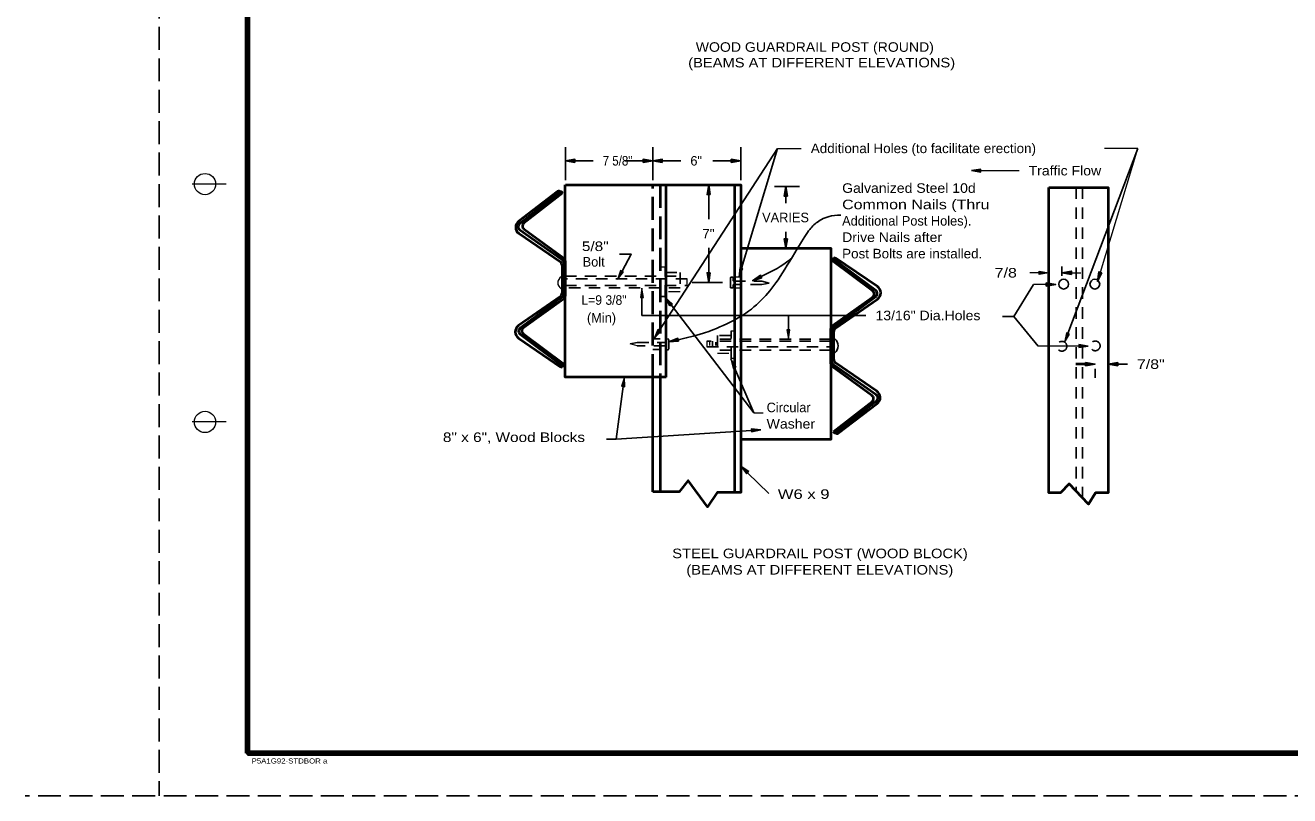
# Model space of a CAD drawing. Extents: x 0.5 to 35.9, y 24.1 to 46.1.
# Drawn here: x 0.53 to 15.42, y 24.06 to 33.13 of the extents above; entities that cross this region are included whole.
import ezdxf

# ---------------------------------------------------------------- set-up
doc = ezdxf.new("R2010")
doc.units = 0
doc.header["$LTSCALE"] = 0.045
doc.header["$PDMODE"] = 32
doc.header["$PDSIZE"] = 0.0225
doc.linetypes.add('LONG_DASHED', pattern=[7.5, 6, -1.5])
doc.linetypes.add('MEDIUM_DASHED', pattern=[4.5, 3, -1.5])
for name, color, linetype, lineweight in [('1', 7, 'Continuous', 25), ('2', 7, 'Continuous', 13), ('3', 7, 'Continuous', 25)]:
    doc.layers.add(name, color=color, linetype=linetype, lineweight=lineweight)

msp = doc.modelspace()

# ---------------------------------------------------------------- hatches: boundary and pattern name
at = {"layer": '1'}
for points in [[(7.00008, 31.51475), (7.00008, 31.55225), (6.88758, 31.5335), (6.88758, 31.5335)], [(7.80283, 31.51475), (7.80283, 31.55225), (7.91533, 31.5335), (7.91533, 31.5335)], [(8.02783, 31.51475), (8.02783, 31.55225), (7.91533, 31.5335), (7.91533, 31.5335)], [(8.84008, 31.51475), (8.84008, 31.55225), (8.95258, 31.5335), (8.95258, 31.5335)], [(8.59317, 31.13642), (8.55567, 31.13642), (8.57442, 31.24892), (8.57442, 31.24892)], [(9.50067, 31.1165), (9.46317, 31.1165), (9.48192, 31.229), (9.48192, 31.229)], [(9.50067, 30.61567), (9.46317, 30.61567), (9.48192, 30.50317), (9.48192, 30.50317)], [(12.46683, 30.1965), (12.46683, 30.234), (12.57933, 30.21525), (12.57933, 30.21525)], [(12.84475, 30.1965), (12.84475, 30.234), (12.73225, 30.21525), (12.73225, 30.21525)], [(8.59317, 30.21492), (8.55567, 30.21492), (8.57442, 30.10242), (8.57442, 30.10242)], [(13.01142, 29.12075), (13.01142, 29.15825), (13.12392, 29.1395), (13.12392, 29.1395)], [(13.39158, 29.12075), (13.39158, 29.15825), (13.27908, 29.1395), (13.27908, 29.1395)]]:
    msp.add_hatch(color=256, dxfattribs=at).paths.add_polyline_path(points)
at = {"layer": '2'}
for points in [[(11.78083, 31.3985), (11.78083, 31.436), (11.66833, 31.41725), (11.66833, 31.41725)], [(7.57058, 30.22475), (7.53758, 30.24258), (7.50083, 30.13467), (7.50083, 30.13467)], [(8.97808, 30.26558), (8.94217, 30.27642), (8.92767, 30.16325), (8.92767, 30.16325)], [(13.205, 30.21625), (13.16908, 30.22708), (13.15433, 30.114), (13.15433, 30.114)], [(9.20108, 30.15417), (9.18433, 30.18775), (9.09208, 30.12058), (9.09208, 30.12058)], [(12.5485, 30.09625), (12.5485, 30.05875), (12.661, 30.0775), (12.661, 30.0775)], [(7.77008, 29.92283), (7.80758, 29.92283), (7.78883, 30.03533), (7.78883, 30.03533)], [(8.11642, 29.825), (8.14617, 29.84792), (8.06283, 29.92575), (8.06283, 29.92575)], [(8.01183, 29.52875), (7.98042, 29.54917), (7.93492, 29.44467), (7.93492, 29.44467)], [(9.53108, 29.54425), (9.49358, 29.54425), (9.51233, 29.43175), (9.51233, 29.43175)], [(12.822, 29.49392), (12.78683, 29.50717), (12.76458, 29.39525), (12.76458, 29.39525)], [(8.21933, 29.40808), (8.21117, 29.44475), (8.10542, 29.40192), (8.10542, 29.40192)], [(12.93225, 29.37142), (12.93225, 29.33383), (13.04475, 29.35267), (13.04475, 29.35267)], [(8.86283, 29.09008), (8.89742, 29.10475), (8.83633, 29.201), (8.83633, 29.201)], [(7.54825, 28.87875), (7.58542, 28.87383), (7.58175, 28.98783), (7.58175, 28.98783)], [(9.07608, 28.37817), (9.0785, 28.34075), (9.18958, 28.36667), (9.18958, 28.36667)], [(9.01958, 27.84808), (9.04592, 27.87483), (8.95258, 27.94025), (8.95258, 27.94025)]]:
    msp.add_hatch(color=256, dxfattribs=at).paths.add_polyline_path(points)

# ---------------------------------------------------------------- linework, layer by layer
at = {"layer": '1', "linetype": 'LONG_DASHED'}
for p, q in [((2.10225, 46.05917), (2.10225, 24.05917)), ((35.72725, 24.05917), (0.52725, 24.05917))]:
    msp.add_line(p, q, dxfattribs=at)
at = {"layer": '1', "lineweight": 158}
msp.add_line((3.14392, 45.55917), (3.14392, 24.55917), dxfattribs=at)
at = {"layer": '1'}
for p, q in [((6.88758, 31.30517), (6.88758, 31.6955)), ((7.91533, 31.30517), (7.91533, 31.6955)), ((7.91533, 31.30517), (7.91533, 31.6955)), ((8.95258, 31.30517), (8.95258, 31.6955)), ((7.00008, 31.5335), (7.21392, 31.5335)), ((7.80283, 31.5335), (7.58892, 31.5335)), ((8.02783, 31.5335), (8.24642, 31.5335)), ((8.84008, 31.5335), (8.62142, 31.5335)), ((8.57442, 31.13642), (8.57442, 30.84433)), ((8.61233, 31.24892), (8.73642, 31.24892)), ((9.34933, 31.229), (9.64392, 31.229)), ((9.48192, 31.1165), (9.48192, 31.03483)), ((9.48192, 30.61567), (9.48192, 30.69733)), ((8.57442, 30.21492), (8.57442, 30.50683)), ((9.43175, 30.50317), (9.31992, 30.50317)), ((12.73208, 30.17892), (12.73208, 30.29075)), ((8.381, 30.10242), (8.73642, 30.10242)), ((13.12392, 29.08325), (13.12392, 28.9775)), ((13.27908, 29.08933), (13.27908, 28.9775)), ((13.39158, 29.1395), (13.50408, 29.1395))]:
    msp.add_line(p, q, dxfattribs=at)
at = {"layer": '1', "lineweight": 13}
for p, q in [((2.89392, 31.25917), (2.49392, 31.25917)), ((12.58125, 30.32858), (12.58125, 30.44042)), ((12.46683, 30.21525), (12.35433, 30.21525)), ((12.84475, 30.21525), (12.95725, 30.21525)), ((2.89392, 28.45917), (2.49392, 28.45917))]:
    msp.add_line(p, q, dxfattribs=at)
at = {"layer": '1', "lineweight": 40}
for p, q in [((6.79592, 31.1715), (6.33733, 30.8225)), ((6.82758, 31.167), (6.34717, 30.79133)), ((6.85317, 31.15158), (6.3985, 30.79917)), ((8.07242, 28.98783), (8.07242, 31.24892)), ((8.88083, 27.63017), (8.88083, 31.24892)), ((6.341, 30.67658), (6.82833, 30.34267)), ((6.34917, 30.719), (6.8535, 30.36758)), ((6.39983, 30.72717), (6.864, 30.39208)), ((10.54175, 30.0065), (10.04408, 30.37667)), ((10.56158, 30.053), (10.06433, 30.3925)), ((6.84792, 30.30558), (6.84792, 29.9735)), ((6.87275, 30.33058), (6.87275, 29.96825)), ((6.88267, 30.35567), (6.88267, 29.93933)), ((10.50433, 30.0025), (10.0235, 30.3605)), ((6.82858, 29.93658), (6.33425, 29.59325)), ((6.85442, 29.932), (6.35483, 29.56383)), ((10.03275, 29.59542), (10.5035, 29.92975)), ((10.042, 29.56608), (10.54158, 29.93425)), ((6.86375, 29.90267), (6.393, 29.56833)), ((10.06792, 29.5615), (10.56225, 29.90475)), ((6.35475, 29.4915), (6.85242, 29.12142)), ((6.39217, 29.49558), (6.873, 29.13758)), ((10.01383, 29.14242), (10.01383, 29.55875)), ((10.02375, 29.16742), (10.02375, 29.52983)), ((10.04858, 29.1925), (10.04858, 29.5245)), ((6.33483, 29.44508), (6.83208, 29.10558)), ((10.49667, 28.77092), (10.0325, 29.10592)), ((10.54733, 28.77908), (10.043, 29.1305)), ((10.5555, 28.8215), (10.06808, 29.15533)), ((13.01142, 29.1395), (12.89892, 29.1395)), ((7.91533, 27.635), (7.91533, 28.98783)), ((8.00133, 28.98783), (8.00133, 27.635)), ((10.04333, 28.3465), (10.49792, 28.69892)), ((10.06883, 28.331), (10.54933, 28.70675)), ((10.1005, 28.3265), (10.55917, 28.67558))]:
    msp.add_line(p, q, dxfattribs=at)
at = {"layer": '1', "linetype": 'LONG_DASHED', "lineweight": 40}
for p, q in [((7.91533, 28.98783), (7.91533, 31.24892)), ((8.00133, 31.24892), (8.00133, 28.98783))]:
    msp.add_line(p, q, dxfattribs=at)
at = {"layer": '1', "linetype": 'MEDIUM_DASHED'}
for p, q in [((12.90158, 31.21892), (12.90158, 27.64275)), ((12.978, 31.21892), (12.978, 27.56142)), ((6.88275, 30.17408), (8.23817, 30.17408)), ((8.321, 30.14325), (6.88283, 30.14325)), ((8.82933, 30.04517), (8.82933, 30.1535)), ((8.83833, 30.1625), (8.85383, 30.1625)), ((8.86283, 30.1535), (8.86283, 30.12592)), ((9.20042, 30.077), (8.87133, 30.077)), ((8.87183, 30.11692), (9.20042, 30.11692)), ((9.20042, 30.11692), (9.28633, 30.09358)), ((9.28633, 30.09358), (9.20042, 30.077)), ((6.88275, 30.06367), (8.321, 30.06367)), ((8.23817, 30.03933), (6.88275, 30.03933)), ((8.85333, 30.03617), (8.83833, 30.03617)), ((8.86233, 30.068), (8.86233, 30.04517)), ((8.8385, 29.20767), (8.8385, 29.53083)), ((8.06258, 29.35525), (7.734, 29.35525)), ((7.91533, 29.43775), (8.00133, 29.43775)), ((8.07158, 29.31875), (8.07158, 29.34625)), ((8.10508, 29.42708), (8.10508, 29.31875)), ((10.01375, 29.41033), (8.55333, 29.41033)), ((8.55333, 29.34333), (10.01375, 29.34333)), ((8.6205, 29.41033), (8.6205, 29.34333)), ((8.65858, 29.39667), (8.65858, 29.36008)), ((10.01375, 29.43175), (8.67833, 29.43175)), ((7.91533, 29.3105), (8.00133, 29.3105)), ((8.09608, 29.30975), (8.08058, 29.30975)), ((10.01383, 29.30525), (8.67683, 29.30525))]:
    msp.add_line(p, q, dxfattribs=at)
at = {"layer": '1', "linetype": 'MEDIUM_DASHED', "lineweight": 13}
for p, q in [((8.06275, 30.28125), (8.00133, 30.28125)), ((8.321, 30.06367), (8.321, 30.14325)), ((8.88083, 30.16567), (8.95258, 30.16567)), ((8.23658, 29.99067), (8.06275, 29.99067)), ((8.88083, 30.03692), (8.95258, 30.03692)), ((8.8385, 29.53083), (8.88083, 29.53083)), ((7.734, 29.35525), (7.648, 29.37867)), ((8.072, 29.40425), (8.072, 29.42708)), ((8.081, 29.43608), (8.09608, 29.43608)), ((8.55333, 29.41033), (8.55333, 29.34333)), ((8.58533, 29.39825), (8.58533, 29.36008)), ((8.67833, 29.26708), (8.8385, 29.26708)), ((8.88083, 29.20767), (8.8385, 29.20767))]:
    msp.add_line(p, q, dxfattribs=at)
at = {"layer": '1', "lineweight": 158}
msp.add_lwpolyline([(35.64392, 45.55917), (35.64392, 24.55917), (3.14392, 24.55917)], dxfattribs=at)
at = {"layer": '1'}
for points in [[(7.00008, 31.51475), (7.00008, 31.55225), (6.88758, 31.5335), (6.88758, 31.5335)], [(7.80283, 31.51475), (7.80283, 31.55225), (7.91533, 31.5335), (7.91533, 31.5335)], [(8.02783, 31.51475), (8.02783, 31.55225), (7.91533, 31.5335), (7.91533, 31.5335)], [(8.84008, 31.51475), (8.84008, 31.55225), (8.95258, 31.5335), (8.95258, 31.5335)], [(8.59317, 31.13642), (8.55567, 31.13642), (8.57442, 31.24892), (8.57442, 31.24892)], [(9.50067, 31.1165), (9.46317, 31.1165), (9.48192, 31.229), (9.48192, 31.229)], [(9.50067, 30.61567), (9.46317, 30.61567), (9.48192, 30.50317), (9.48192, 30.50317)], [(12.84475, 30.1965), (12.84475, 30.234), (12.73225, 30.21525), (12.73225, 30.21525)], [(8.59317, 30.21492), (8.55567, 30.21492), (8.57442, 30.10242), (8.57442, 30.10242)], [(13.01142, 29.12075), (13.01142, 29.15825), (13.12392, 29.1395), (13.12392, 29.1395)], [(13.39158, 29.12075), (13.39158, 29.15825), (13.27908, 29.1395), (13.27908, 29.1395)]]:
    msp.add_lwpolyline(points, close=True, dxfattribs=at)
at = {"layer": '1', "lineweight": 40}
for points in [[(8.07242, 28.98783), (6.88283, 28.98783), (6.88283, 31.24892)], [(6.88758, 31.24892), (8.95258, 31.24892), (8.95258, 27.63017), (8.67533, 27.63017), (8.56058, 27.458), (8.33108, 27.76875), (8.226, 27.635), (7.91533, 27.635)], [(8.95258, 30.50317), (10.01375, 30.50317), (10.01375, 28.25158), (8.95258, 28.25158)]]:
    msp.add_lwpolyline(points, dxfattribs=at)
msp.add_lwpolyline([(12.58125, 31.21892), (13.27908, 31.21892), (13.27908, 27.624), (13.131, 27.624), (13.04492, 27.49025), (12.82025, 27.72925), (12.71508, 27.624), (12.58125, 27.624)], close=True, dxfattribs=at)
at = {"layer": '1', "linetype": 'MEDIUM_DASHED'}
for points in [[(8.00133, 29.93542), (8.06275, 29.93542), (8.06275, 30.28125)], [(8.06275, 30.2195), (8.23658, 30.2195), (8.23658, 29.99067)], [(7.648, 29.37867), (7.734, 29.39525), (8.063, 29.39525)], [(8.8385, 29.47592), (8.67833, 29.47592), (8.67833, 29.26708)]]:
    msp.add_lwpolyline(points, dxfattribs=at)
at = {"layer": '1', "lineweight": 13}
msp.add_lwpolyline([(12.46683, 30.1965), (12.46683, 30.234), (12.57933, 30.21525), (12.57933, 30.21525)], close=True, dxfattribs=at)
for centre in [(2.64392, 31.25917), (2.64392, 28.45917)]:
    msp.add_circle(centre, 0.125, dxfattribs=at)
at = {"layer": '1'}
for centre in [(12.75334, 30.08116), (13.12137, 30.08116)]:
    msp.add_circle(centre, 0.05736, dxfattribs=at)
at = {"layer": '1', "linetype": 'MEDIUM_DASHED'}
for centre in [(12.73422, 29.34976), (13.12617, 29.35456)]:
    msp.add_circle(centre, 0.05736, dxfattribs=at)
at = {"layer": '1', "lineweight": 40}
for centre, radius, start, end in [((6.80847, 31.14601), 0.02839, 47.64031, 116.1006), ((6.83217, 31.14563), 0.02186, 15.8406, 102.15685), ((6.39184, 30.75083), 0.09, 127.27405, 235.5835), ((6.37489, 30.75586), 0.045, 128.02528, 235.13115), ((6.42612, 30.76358), 0.045, 127.77999, 234.18818), ((6.83764, 30.35566), 0.045, 0, 54.18818), ((10.03917, 30.36173), 0.01571, 71.86089, 184.76403), ((10.06279, 30.37351), 0.01903, 85.29594, 170.45014), ((6.80292, 30.30556), 0.045, 0, 55.5835), ((6.82774, 30.33061), 0.045, 0, 55.13115), ((6.80292, 29.97353), 0.045, 304.77986, 360), ((6.82774, 29.96821), 0.045, 306.39022, 360), ((6.83764, 29.93933), 0.045, 305.3835, 360), ((10.47747, 29.96641), 0.045, 305.3835, 53.33133), ((10.51489, 29.97046), 0.045, 306.39022, 53.35999), ((10.51084, 29.97863), 0.09, 304.77986, 55.6752), ((6.38562, 29.51941), 0.09, 124.77986, 235.6752), ((6.38157, 29.52758), 0.045, 126.39022, 233.35999), ((6.41899, 29.53163), 0.045, 125.3835, 233.33133), ((10.05882, 29.55871), 0.045, 125.3835, 180), ((10.06872, 29.52983), 0.045, 126.39022, 180), ((10.09354, 29.52451), 0.045, 124.77986, 180), ((10.09354, 29.19248), 0.045, 180, 235.5835), ((6.83367, 29.12453), 0.01903, 265.29594, 350.45014), ((6.85729, 29.13631), 0.01571, 251.86089, 4.76403), ((10.05882, 29.14238), 0.045, 180, 234.18818), ((10.06872, 29.16743), 0.045, 180, 235.13115), ((10.47034, 28.73446), 0.045, 307.77999, 54.18818), ((10.52157, 28.74218), 0.045, 308.02528, 55.13115), ((10.50462, 28.74721), 0.09, 307.27405, 55.5835), ((10.06429, 28.35241), 0.02186, 195.8406, 282.15685), ((10.08799, 28.35203), 0.02839, 227.64031, 296.1006)]:
    msp.add_arc(centre, radius, start, end, dxfattribs=at)
at = {"layer": '1', "lineweight": 13}
msp.add_arc((6.87665, 30.09692), 0.07956, 118.65416, 241.34583, dxfattribs=at)
at = {"layer": '1', "linetype": 'MEDIUM_DASHED'}
for centre, start, end in [((8.83834, 30.15346), 90, 180), ((8.85387, 30.15346), 0, 90), ((8.87134, 30.06803), 90, 180), ((8.87187, 30.12593), 180, 270), ((8.83834, 30.04516), 180, 270), ((8.85334, 30.04516), 270, 0)]:
    msp.add_arc(centre, 0.009, start, end, dxfattribs=at)
at = {"layer": '1', "linetype": 'MEDIUM_DASHED', "lineweight": 13}
for centre, start, end in [((8.06254, 29.34623), 0, 90), ((8.06299, 29.40421), 270, 0), ((8.08099, 29.42708), 90, 180), ((8.09607, 29.42708), 0, 90), ((8.08054, 29.31878), 180, 270), ((8.09607, 29.31878), 270, 0)]:
    msp.add_arc(centre, 0.009, start, end, dxfattribs=at)
at = {"layer": '1'}
msp.add_arc((9.99535, 29.35427), 0.10384, 307.55155, 52.44844, dxfattribs=at)
msp.add_point((3.14392, 24.55917), dxfattribs=at)
at = {"layer": '2', "lineweight": 25}
for p, q in [((7.99617, 29.539), (9.38442, 31.67975)), ((8.96017, 30.271), (9.38442, 31.67975)), ((12.80442, 29.50058), (13.62942, 31.67917)), ((8.13133, 29.83642), (9.10433, 28.56758)), ((9.51233, 29.54425), (9.51233, 29.71258)), ((12.45392, 29.35267), (12.16767, 29.69983)), ((8.88008, 29.09742), (9.10433, 28.56758)), ((9.07733, 28.35942), (7.48425, 28.257)), ((9.03275, 27.8615), (9.28092, 27.61758))]:
    msp.add_line(p, q, dxfattribs=at)
at = {"layer": '2'}
for p, q in [((9.38442, 31.67975), (9.66458, 31.67975)), ((13.187, 30.22167), (13.62942, 31.67917)), ((13.62942, 31.67917), (13.2335, 31.67917)), ((11.78083, 31.41725), (12.22867, 31.41725)), ((12.5485, 30.0775), (12.39908, 30.0775)), ((12.93225, 29.35267), (12.45392, 29.35267)), ((9.10433, 28.56758), (9.21683, 28.56758))]:
    msp.add_line(p, q, dxfattribs=at)
for points in [[(11.78083, 31.3985), (11.78083, 31.436), (11.66833, 31.41725), (11.66833, 31.41725)], [(7.57058, 30.22475), (7.53758, 30.24258), (7.50083, 30.13467), (7.50083, 30.13467)], [(8.97808, 30.26558), (8.94217, 30.27642), (8.92767, 30.16325), (8.92767, 30.16325)], [(7.77008, 29.92283), (7.80758, 29.92283), (7.78883, 30.03533), (7.78883, 30.03533)], [(9.53108, 29.54425), (9.49358, 29.54425), (9.51233, 29.43175), (9.51233, 29.43175)], [(12.822, 29.49392), (12.78683, 29.50717), (12.76458, 29.39525), (12.76458, 29.39525)], [(12.93225, 29.37142), (12.93225, 29.33383), (13.04475, 29.35267), (13.04475, 29.35267)], [(8.86283, 29.09008), (8.89742, 29.10475), (8.83633, 29.201), (8.83633, 29.201)], [(7.54825, 28.87875), (7.58542, 28.87383), (7.58175, 28.98783), (7.58175, 28.98783)], [(9.07608, 28.37817), (9.0785, 28.34075), (9.18958, 28.36667), (9.18958, 28.36667)], [(9.01958, 27.84808), (9.04592, 27.87483), (8.95258, 27.94025), (8.95258, 27.94025)]]:
    msp.add_lwpolyline(points, close=True, dxfattribs=at)
at = {"layer": '2', "lineweight": 25}
for points in [[(8.21525, 29.42642), (8.31058, 29.44833), (8.39242, 29.469), (8.46267, 29.48833), (8.52317, 29.50692), (8.57592, 29.52483), (8.62283, 29.54233), (8.66558, 29.55992), (8.70633, 29.57758), (8.74658, 29.59567), (8.7865, 29.61433), (8.82592, 29.63367), (8.86475, 29.65342), (8.90275, 29.674), (8.93992, 29.69525), (8.976, 29.71717), (9.01092, 29.74), (9.0445, 29.76358), (9.07683, 29.78808), (9.10792, 29.81317), (9.13775, 29.839), (9.16658, 29.86533), (9.19417, 29.89217), (9.22075, 29.9195), (9.24642, 29.94708), (9.27108, 29.975), (9.29517, 30.00375), (9.31883, 30.0335), (9.34258, 30.06483), (9.36658, 30.098), (9.39117, 30.1335), (9.41658, 30.17167), (9.44333, 30.213), (9.47142, 30.25758), (9.50042, 30.30458), (9.53, 30.353), (9.55942, 30.40167), (9.58817, 30.4495), (9.61583, 30.4955), (9.64192, 30.53842), (9.66558, 30.57742), (9.68675, 30.6115), (9.7055, 30.641), (9.72225, 30.66642), (9.73733, 30.68842), (9.75108, 30.7075), (9.764, 30.72425), (9.77633, 30.73925), (9.78842, 30.753), (9.80075, 30.766), (9.81333, 30.77833), (9.8265, 30.79025), (9.84017, 30.80158), (9.85483, 30.81258), (9.87017, 30.82308), (9.88683, 30.83333), (9.90467, 30.84333), (9.92392, 30.85317), (9.94492, 30.86242), (9.96808, 30.871), (9.99383, 30.87867), (10.02242, 30.885), (10.05458, 30.88992), (10.09042, 30.893), (10.13033, 30.89408)], [(7.55408, 30.23367), (7.66208, 30.434), (7.52383, 30.434)], [(9.19275, 30.17092), (9.27233, 30.21083), (9.33342, 30.24192), (9.38025, 30.26667), (9.41683, 30.28758), (9.44725, 30.30717), (9.47558, 30.32783), (9.50617, 30.35217), (9.54283, 30.3825)], [(12.39908, 30.0775), (12.16767, 29.69983), (12.03375, 29.69983)], [(7.78883, 29.92283), (7.78883, 29.71258), (10.42583, 29.71258)], [(7.56683, 28.87625), (7.48425, 28.257), (7.37175, 28.257)]]:
    msp.add_lwpolyline(points, dxfattribs=at)
for points in [[(13.205, 30.21625), (13.16908, 30.22708), (13.15433, 30.114), (13.15433, 30.114)], [(9.20108, 30.15417), (9.18433, 30.18775), (9.09208, 30.12058), (9.09208, 30.12058)], [(12.5485, 30.09625), (12.5485, 30.05875), (12.661, 30.0775), (12.661, 30.0775)], [(8.11642, 29.825), (8.14617, 29.84792), (8.06283, 29.92575), (8.06283, 29.92575)], [(8.01183, 29.52875), (7.98042, 29.54917), (7.93492, 29.44467), (7.93492, 29.44467)], [(8.21933, 29.40808), (8.21117, 29.44475), (8.10542, 29.40192), (8.10542, 29.40192)]]:
    msp.add_lwpolyline(points, close=True, dxfattribs=at)
at = {"layer": '3'}
for p, q in [((7.91533, 31.5335), (7.91542, 31.5335)), ((8.95258, 31.5335), (8.95267, 31.5335)), ((6.88758, 31.24892), (6.88767, 31.24892)), ((7.91533, 31.24892), (7.91542, 31.24892)), ((7.91533, 31.24892), (7.91542, 31.24892)), ((8.55608, 31.24892), (8.55617, 31.24892)), ((8.95258, 31.24892), (8.95267, 31.24892)), ((9.29308, 31.229), (9.29317, 31.229)), ((9.48192, 30.50317), (9.482, 30.50317)), ((9.488, 30.50317), (9.48808, 30.50317)), ((8.32475, 30.10242), (8.32483, 30.10242)), ((8.57442, 30.10242), (8.5745, 30.10242))]:
    msp.add_line(p, q, dxfattribs=at)
at = {"layer": '3', "lineweight": 13}
for p, q in [((12.58125, 30.27842), (12.58133, 30.27842)), ((12.58125, 30.27233), (12.58133, 30.27233)), ((12.73417, 30.27233), (12.73425, 30.27233))]:
    msp.add_line(p, q, dxfattribs=at)
at = {"layer": '3', "lineweight": 40}
for p, q in [((13.12392, 29.1395), (13.124, 29.1395)), ((13.27908, 29.14558), (13.27917, 29.14558)), ((13.27908, 29.1395), (13.27917, 29.1395))]:
    msp.add_line(p, q, dxfattribs=at)

# ---------------------------------------------------------------- texts
at = {"layer": '1'}
for s, height, width, p in [('7 5/8"', 0.1125, 0.9, (7.32642, 31.47725)), ('7"', 0.1125, 1.05, (8.49942, 30.61933)), ('7/8', 0.1125, 1.25, (11.94175, 30.159)), ('7/8"', 0.1125, 1.25, (13.61658, 29.08325)), ('P5A1G92-STDBOR a', 0.06, 1.15, (3.19192, 24.43817))]:
    msp.add_text(s, height=height, dxfattribs=dict(at, width=width)).set_placement(p)
for s, p in [('6"', (8.35892, 31.47725)), ('VARIES', (9.20333, 30.80983))]:
    msp.add_text(s, height=0.1125, dxfattribs=at).set_placement(p)
at = {"layer": '2'}
for s, width, p in [('WOOD GUARDRAIL POST (ROUND)', 1.1, (8.42208, 32.81617)), ('(BEAMS AT DIFFERENT ELEVATIONS)', 1.15, (8.33317, 32.63275)), ('Additional Holes (to facilitate erection)', 1.05, (9.77708, 31.6235)), ('Traffic Flow', 1.1, (12.34117, 31.361)), ('Galvanized Steel 10d', 1.1, (10.14567, 31.156)), ('Common Nails (Thru', 1.25, (10.14567, 30.96308)), ('Drive Nails after', 1.1, (10.14567, 30.57742)), ('5/8"', 1.2, (7.08133, 30.47075)), ('Post Bolts are installed.', 1.05, (10.14567, 30.3845)), ('L=9 3/8"', 0.95, (7.07592, 29.838)), ('13/16" Dia.Holes', 1.1, (10.53833, 29.65633)), ('Washer', 1.1, (9.25658, 28.38083)), ('8" x 6", Wood Blocks', 1.2, (5.44508, 28.22283)), ('W6 x 9', 1.3, (9.38858, 27.55325)), ('STEEL GUARDRAIL POST (WOOD BLOCK)', 1.15, (8.14517, 26.85533)), ('(BEAMS AT DIFFERENT ELEVATIONS)', 1.15, (8.31133, 26.66242))]:
    msp.add_text(s, height=0.1125, dxfattribs=dict(at, width=width)).set_placement(p)
for s, p in [('Additional Post Holes).', (10.14567, 30.77025)), ('Bolt', (7.09025, 30.28775)), ('(Min)', (7.141, 29.62892)), ('Circular', (9.25658, 28.57375))]:
    msp.add_text(s, height=0.1125, dxfattribs=at).set_placement(p)

doc.saveas('drawing.dxf')
